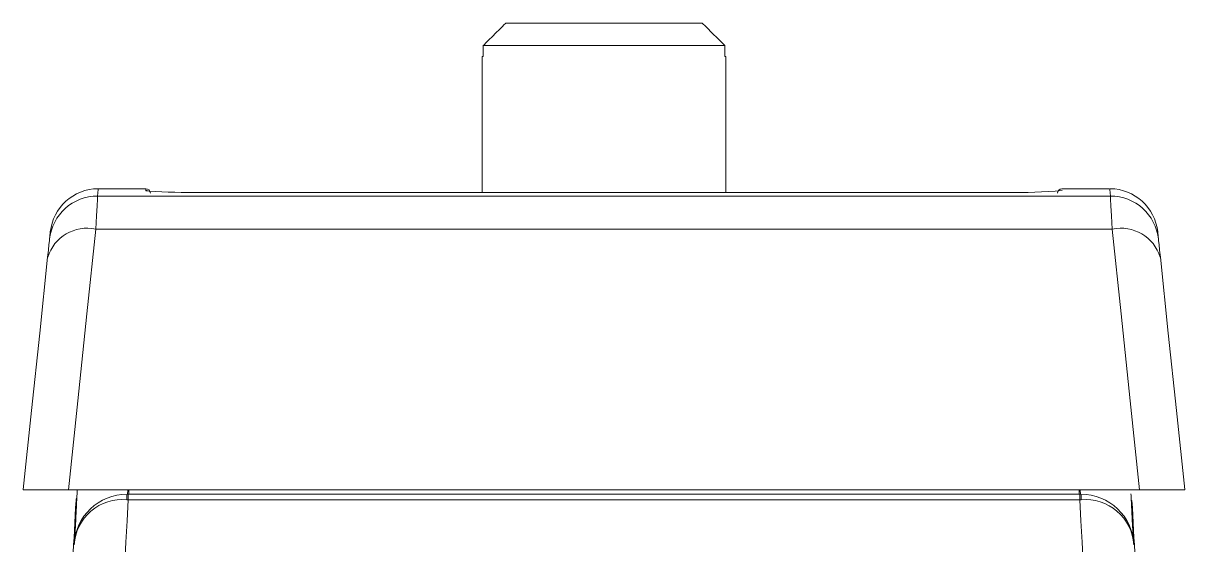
# Model space of a CAD drawing. Extents: x 9.3 to 87, y 1.1 to 68.8.
# Drawn here: x 36.796 to 39.418, y 63.801 to 64.978 of the extents above; entities that cross this region are included whole.
import ezdxf

# ---------------------------------------------------------------- set-up
doc = ezdxf.new("R2010")
doc.units = 0
doc.header["$MEASUREMENT"] = 0
doc.linetypes.add('SLD-Solid', pattern=[0])
doc.layers.add('OBJECT', color=7, linetype='CONTINUOUS')

msp = doc.modelspace()

# ---------------------------------------------------------------- linework, layer by layer
at = {"layer": 'OBJECT', "linetype": 'SLD-Solid', "lineweight": 15}
for p, q in [((37.8847, 64.9782), (38.3284, 64.9782)), ((37.8341, 64.9032), (37.8341, 64.9282)), ((38.379, 64.9282), (37.8341, 64.9282)), ((38.379, 64.9282), (38.379, 64.9032)), ((37.8315, 64.9032), (37.8315, 64.5963)), ((37.8315, 64.9032), (37.8341, 64.9032)), ((38.379, 64.9032), (38.3815, 64.9032)), ((38.3815, 64.5963), (38.3815, 64.9032)), ((36.9634, 64.5881), (39.2497, 64.5881)), ((37.0725, 64.6047), (36.9651, 64.6047)), ((39.0175, 64.5963), (37.1955, 64.5963)), ((37.1955, 64.5963), (37.1955, 64.5963)), ((39.0175, 64.5963), (37.1955, 64.5963)), ((39.0175, 64.5963), (39.0175, 64.5963)), ((39.248, 64.6047), (39.1405, 64.6047)), ((39.254, 64.5136), (36.9591, 64.5136)), ((36.8979, 63.9252), (39.3152, 63.9252)), ((37.034, 63.9252), (37.034, 63.9152)), ((39.179, 63.9252), (39.179, 63.9152)), ((37.0323, 63.9152), (39.1808, 63.9152)), ((37.0323, 63.9152), (37.0323, 63.9025)), ((39.1808, 63.9025), (37.0323, 63.9025)), ((39.1808, 63.9152), (39.1808, 63.9025))]:
    msp.add_line(p, q, dxfattribs=at)
at = {"layer": 'OBJECT', "linetype": 'SLD-Solid', "lineweight": 15, "flags": 128}
for points in [[(36.9634, 64.5881), (36.963, 64.5813), (36.9621, 64.5662), (36.9608, 64.5434), (36.9591, 64.5136)], [(36.9651, 64.6047), (36.9649, 64.6029), (36.9634, 64.5881)], [(37.0726, 64.6005), (37.0725, 64.6043), (37.0725, 64.6047)], [(37.0795, 64.5994), (37.0761, 64.5998), (37.0761, 64.5998)], [(39.2497, 64.5881), (39.2482, 64.6029), (39.248, 64.6047)], [(39.254, 64.5136), (39.2523, 64.5434), (39.251, 64.5662), (39.2501, 64.5813), (39.2497, 64.5881)], [(36.855, 64.4907), (36.8565, 64.5053), (36.8567, 64.5071)], [(36.9591, 64.5136), (36.9392, 64.3219), (36.9188, 64.1258), (36.8979, 63.9252)], [(39.3152, 63.9252), (39.2943, 64.1258), (39.2739, 64.3219), (39.254, 64.5136)], [(39.3564, 64.5071), (39.3566, 64.5053), (39.3581, 64.4907)], [(36.8507, 64.45), (36.8524, 64.4663), (36.8537, 64.4787), (36.8546, 64.487), (36.855, 64.4907)], [(39.3581, 64.4907), (39.3585, 64.487), (39.3594, 64.4787), (39.3607, 64.4663), (39.3624, 64.45)], [(36.7955, 63.9253), (36.8143, 64.1038), (36.8327, 64.2787), (36.8507, 64.45)], [(39.3624, 64.45), (39.3804, 64.2787), (39.3988, 64.1038), (39.4175, 63.9253)], [(36.9148, 63.901), (36.9152, 63.9038), (36.9161, 63.9064)], [(36.9162, 63.9066), (36.9162, 63.9063), (36.9161, 63.9048)]]:
    msp.add_lwpolyline(points, dxfattribs=at)
at = {"layer": 'OBJECT', "linetype": 'SLD-Solid', "lineweight": 15}
for centre, radius, start, end in [((36.9633, 64.4792), 0.1089, 89.9362, 173.959), ((36.9651, 64.4957), 0.109, 90.3967, 174), ((37.0725, 64.5947), 0.01, 1, 90), ((37.0726, 64.5906), 0.00994, 66.6877, 90.0772), ((37.1766, 66.0321), 1.436, 266.1224, 270.7563), ((39.0416, 65.6718), 1.0758, 268.7211, 275.2758), ((39.1405, 64.5947), 0.01, 94.03, 179), ((39.248, 64.4957), 0.109, 6, 89.4533), ((39.2498, 64.4792), 0.1089, 6.0409, 90.0639), ((36.9403, 64.4215), 0.094, 78.4595, 162.3309), ((39.2728, 64.4215), 0.094, 17.6694, 101.5402), ((36.9707, 63.924), 0.0608, 351.7495, 1.2008), ((39.2424, 63.924), 0.0608, 178.8017, 188.248), ((37.03, 63.7956), 0.1196, 89.9876, 177.4856), ((37.0196, 63.7936), 0.1094, 84.946, 176.1766), ((-39.4456, 67.7874), 76.5765, 355.944427, 357.092029), ((37.1012, 63.9046), 0.072, 171.4734, 181.6265), ((115.6736, 67.7883), 76.5914, 182.908094, 184.055472), ((39.1831, 63.7956), 0.1196, 2.5165, 90.0101), ((39.1118, 63.9046), 0.0721, 358.3794, 8.5207), ((39.1932, 63.7933), 0.1097, 3.9714, 94.9059)]:
    msp.add_arc(centre, radius, start, end, dxfattribs=at)
for points in [[(37.8341, 64.9282), (37.8847, 64.9782)], [(36.7955, 63.9253), (36.7956, 63.9252)], [(36.9121, 63.8151), (36.9175, 63.9252)], [(39.4175, 63.9252), (39.4175, 63.9253)], [(37.0323, 63.9025), (37.0292, 63.9025)], [(37.03, 63.9152), (37.0323, 63.9152)], [(39.1808, 63.9152), (39.1831, 63.9152)], [(39.1839, 63.9025), (39.1808, 63.9025)], [(39.2961, 63.9155), (39.301, 63.8151)]]:
    msp.add_open_spline(points, degree=1, dxfattribs=at)
for points, knots in [([(38.3284, 64.9782), (38.3286, 64.978), (38.3455, 64.9614), (38.3624, 64.9447), (38.379, 64.9282)], [0, 0, 0, 0, 0.013757, 1, 1, 1, 1]), ([(37.0795, 64.5994), (37.0781, 64.5995), (37.0729, 64.5999), (37.0727, 64.6003), (37.0726, 64.6005)], [0, 0, 0, 0, 0.269298, 1, 1, 1, 1]), ([(36.8979, 63.9252), (36.888, 63.9252), (36.8682, 63.9252), (36.8417, 63.9252), (36.8176, 63.9252), (36.7998, 63.9252), (36.797, 63.9252), (36.7956, 63.9252)], [0, 0, 0, 0, 0.164475, 0.328632, 0.500073, 0.752161, 1, 1, 1, 1]), ([(39.4175, 63.9252), (39.4157, 63.9252), (39.4125, 63.9252), (39.392, 63.9252), (39.3648, 63.9252), (39.3377, 63.9252), (39.3207, 63.9252), (39.3152, 63.9252)], [0, 0, 0, 0, 0.284536, 0.52387, 0.715594, 0.908516, 1, 1, 1, 1]), ([(36.9148, 63.901), (36.9052, 63.7223), (36.8876, 63.3941), (36.8651, 63.0472), (36.8548, 62.8892)], [0, 0, 0, 0, 0.544412, 1, 1, 1, 1]), ([(36.9157, 63.9009), (36.9157, 63.9009), (36.9154, 63.9009), (36.9151, 63.9009), (36.9148, 63.901)], [0, 0, 0, 0, 0.198944, 1, 1, 1, 1]), ([(36.9162, 63.9066), (36.9162, 63.9063), (36.9159, 63.9012), (36.9158, 63.9011), (36.9157, 63.9009)], [0, 0, 0, 0, 0.072199, 1, 1, 1, 1]), ([(39.2983, 63.901), (39.2982, 63.901), (39.2979, 63.9009), (39.2976, 63.9009), (39.2974, 63.9009)], [0, 0, 0, 0, 0.198944, 1, 1, 1, 1]), ([(39.3583, 62.8896), (39.348, 63.0475), (39.3255, 63.3942), (39.3079, 63.7223), (39.2983, 63.901)], [0, 0, 0, 0, 0.455391, 1, 1, 1, 1])]:
    msp.add_open_spline(points, degree=3, knots=knots, dxfattribs=at)

doc.saveas('drawing.dxf')
